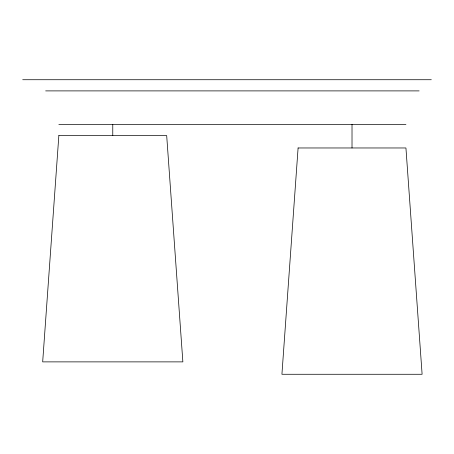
<?xml version="1.0" encoding="UTF-8"?>
<svg xmlns="http://www.w3.org/2000/svg" width="454" height="454" viewBox="0 0 454 454"><rect width="100%" height="100%" fill="white"/><g stroke="black" fill="none" stroke-linecap="round" stroke-linejoin="round"><path stroke-width="0.68" d="M22.7 79.728L431.3 79.728M45.661 90.896L419.127 90.896M58.85 124.407L405.938 124.407M352.015 124.407L352.015 147.97M112.768 124.407L112.768 135.576M58.85 135.576L42.676 361.878L182.866 361.878L166.686 135.576L58.85 135.576M298.096 147.97L281.923 374.272L422.112 374.272L405.933 147.97L298.096 147.97"/></g></svg>
